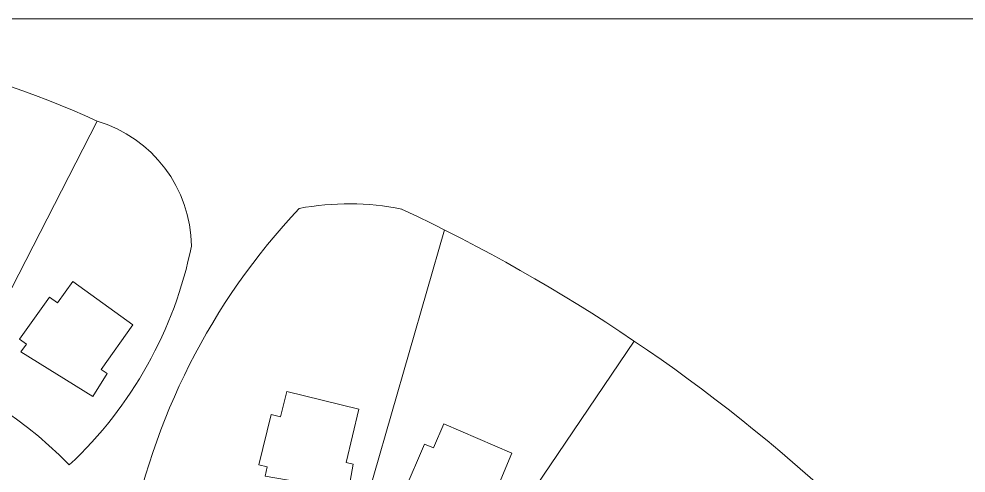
# Model space of a CAD drawing. Header units: inches. Extents: x 36 to 79.2, y 17.3 to 55.9.
# Drawn here: x 47.28 to 64.77, y 47.51 to 55.9 of the extents above; entities that cross this region are included whole.
import ezdxf

# ---------------------------------------------------------------- set-up
doc = ezdxf.new("R2010")
doc.units = ezdxf.units.IN
doc.layers.add('01_ORIGINAL_CAD', color=7, linetype='Continuous', lineweight=20)

msp = doc.modelspace()

# ---------------------------------------------------------------- linework, layer by layer
at = {"layer": '01_ORIGINAL_CAD'}
msp.add_line((36.248, 55.9), (71.442, 55.9), dxfattribs=at)
for points in [[(48.726, 54.013), (46.225, 49.126)], [(55.143, 52), (53.51, 46.333)], [(55.552, 45.371), (58.647, 49.945)]]:
    msp.add_lwpolyline(points, dxfattribs=at)
for points in [[(48.804, 49.422), (49.389, 50.246), (48.277, 51.045), (47.995, 50.654), (47.85, 50.758), (47.292, 49.982), (47.421, 49.889), (47.319, 49.747), (48.648, 48.921), (48.911, 49.345)], [(53.327, 47.704), (53.561, 48.687), (52.231, 49.012), (52.116, 48.544), (51.942, 48.586), (51.715, 47.658), (51.87, 47.62), (51.829, 47.45), (53.37, 47.181), (53.455, 47.672)], [(55.995, 46.944), (56.387, 47.876), (55.128, 48.415), (54.938, 47.972), (54.774, 48.042), (54.397, 47.164), (54.544, 47.101), (54.475, 46.94), (55.951, 46.422), (56.116, 46.892)]]:
    msp.add_lwpolyline(points, close=True, dxfattribs=at)
msp.add_lwpolyline([(44.283, 37.084, 0.090917), (40.931, 45.968, -0.652582), (40.931, 49.011, -0.158741), (45.004, 48.425, -0.098355), (47.824, 46.203), (47.755, 46.078)], format="xyb", dxfattribs=at)
for centre, radius, start, end in [((41.139, 37.317), 18.339, 65.5622, 90.1344), ((48.026, 51.672), 2.444, 0.7167, 73.3418), ((53.373, 47.535), 4.948, 78.6004, 100.6499), ((61.436, 43.951), 12.326, 136.7478, 169.6154), ((40.939, 23.771), 31.601, 47.0054, 64.8874), ((43.034, 53.196), 7.583, 313.0815, 348.6437), ((42.751, 42.34), 7.624, 44.2289, 105.6047)]:
    msp.add_arc(centre, radius, start, end, dxfattribs=at)

doc.saveas('drawing.dxf')
